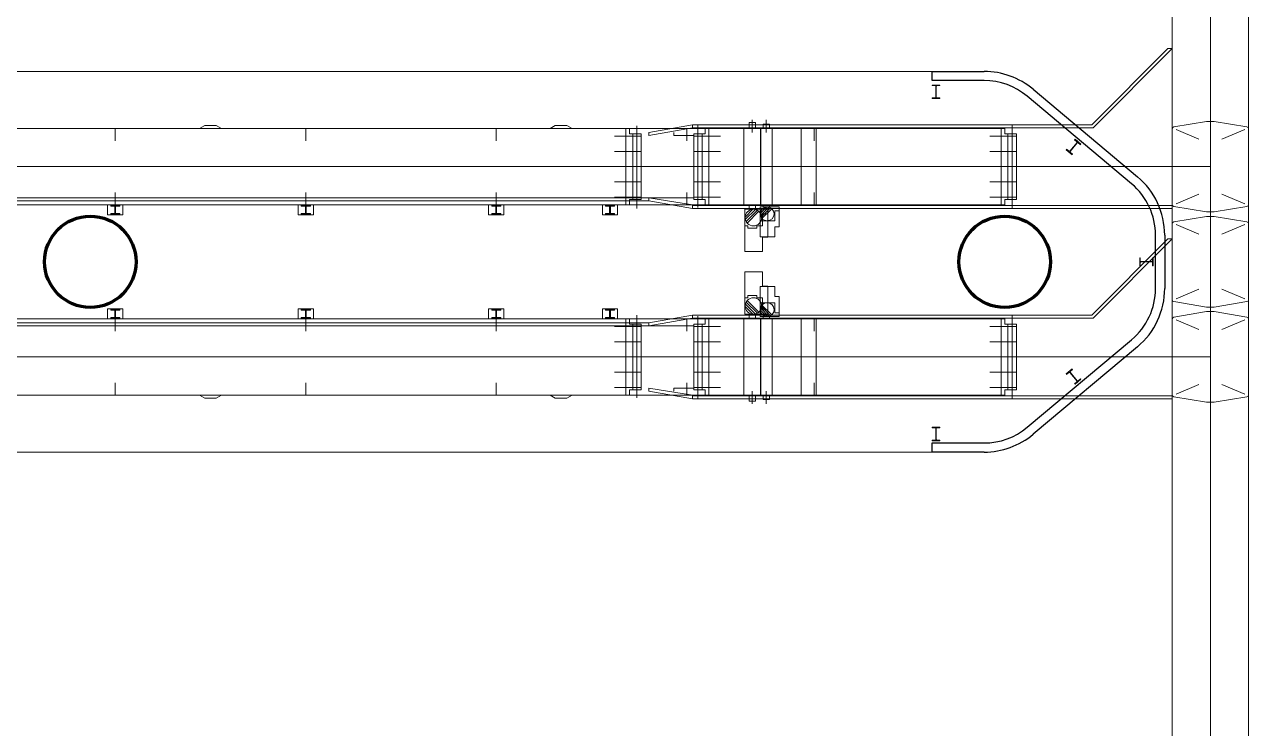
# Model space of a CAD drawing. Header units: metres. Extents: x 1807 to 3745, y 842 to 1968.
# Drawn here: x 3461.14 to 3477.2, y 1289.87 to 1299.12 of the extents above; entities that cross this region are included whole.
import ezdxf

# ---------------------------------------------------------------- set-up
doc = ezdxf.new("R2010")
doc.units = ezdxf.units.M
doc.header["$MEASUREMENT"] = 0
doc.layers.add('Level 1', color=7, linetype='Continuous', lineweight=0)

msp = doc.modelspace()

# ---------------------------------------------------------------- linework, layer by layer
at = {"layer": 'Level 1', "color": 7, "linetype": 'Continuous', "lineweight": 0}
for p, q in [((3476.2, 1267.909), (3476.2, 1392.8)), ((3477.2, 1267.909), (3477.2, 1392.8)), ((3475.143, 1297.8), (3476.143, 1298.8)), ((3475.16, 1297.76), (3476.2, 1298.8)), ((3476.143, 1298.8), (3476.2, 1298.8)), ((3448.37, 1298.5), (3473.73, 1298.5)), ((3474.373, 1298.266), (3475.743, 1297.116)), ((3463.503, 1297.79), (3463.434, 1297.75)), ((3463.503, 1297.79), (3463.653, 1297.79)), ((3463.723, 1297.75), (3463.653, 1297.79)), ((3468.103, 1297.79), (3468.034, 1297.75)), ((3468.103, 1297.79), (3468.253, 1297.79)), ((3468.323, 1297.75), (3468.253, 1297.79)), ((3469.328, 1297.7), (3469.903, 1297.8)), ((3474.1, 1297.8), (3469.903, 1297.8)), ((3469.903, 1297.76), (3469.903, 1297.8)), ((3470.648, 1297.83), (3470.648, 1297.76)), ((3470.728, 1297.83), (3470.648, 1297.83)), ((3470.728, 1297.83), (3470.728, 1297.76)), ((3470.912, 1297.81), (3470.832, 1297.81)), ((3470.832, 1297.81), (3470.832, 1297.76)), ((3470.912, 1297.81), (3470.912, 1297.76)), ((3474.1, 1297.8), (3474.82, 1297.8)), ((3474.1, 1296.7), (3474.1, 1297.8)), ((3474.82, 1297.8), (3475.143, 1297.8)), ((3476.65, 1297.845), (3476.221, 1297.774)), ((3476.75, 1297.845), (3476.65, 1297.845)), ((3476.75, 1297.845), (3477.179, 1297.774)), ((3473.953, 1297.75), (3448.147, 1297.75)), ((3462.328, 1297.75), (3462.328, 1297.59)), ((3464.828, 1297.75), (3464.828, 1297.59)), ((3467.328, 1297.75), (3467.328, 1297.59)), ((3469.228, 1297.65), (3468.878, 1297.65)), ((3469.078, 1297.75), (3469.028, 1297.75)), ((3469.078, 1297.68), (3469.078, 1297.75)), ((3469.228, 1297.68), (3469.078, 1297.68)), ((3469.228, 1296.82), (3469.228, 1297.68)), ((3469.903, 1297.76), (3469.328, 1297.66)), ((3469.328, 1297.66), (3469.328, 1297.7)), ((3469.659, 1297.7), (3469.659, 1297.66)), ((3469.918, 1297.66), (3469.659, 1297.66)), ((3469.828, 1297.75), (3469.828, 1297.59)), ((3474.1, 1297.76), (3469.903, 1297.76)), ((3469.919, 1297.68), (3469.919, 1296.82)), ((3469.919, 1297.68), (3470.069, 1297.68)), ((3469.919, 1297.65), (3470.269, 1297.65)), ((3470.068, 1297.75), (3470.118, 1297.75)), ((3470.069, 1297.68), (3470.069, 1297.75)), ((3470.788, 1297.76), (3470.588, 1297.76)), ((3470.947, 1297.76), (3470.797, 1297.76)), ((3471.5, 1297.59), (3471.5, 1297.75)), ((3474.153, 1297.65), (3473.803, 1297.65)), ((3474.003, 1297.75), (3473.953, 1297.75)), ((3474.003, 1297.68), (3474.003, 1297.75)), ((3474.153, 1297.68), (3474.003, 1297.68)), ((3474.1, 1297.76), (3474.82, 1297.76)), ((3474.153, 1296.82), (3474.153, 1297.68)), ((3474.82, 1297.76), (3475.16, 1297.76)), ((3476.2, 1297.749), (3476.2, 1296.751)), ((3476.25, 1297.738), (3476.55, 1297.611)), ((3477.15, 1297.738), (3476.85, 1297.611)), ((3477.2, 1297.749), (3477.2, 1296.751)), ((3477.2, 1297.749), (3477.2, 1296.751)), ((3469.228, 1297.45), (3468.878, 1297.45)), ((3469.919, 1297.45), (3470.269, 1297.45)), ((3474.153, 1297.45), (3473.803, 1297.45)), ((3469.228, 1297.25), (3468.878, 1297.25)), ((3469.919, 1297.25), (3470.269, 1297.25)), ((3474.153, 1297.25), (3473.803, 1297.25)), ((3474.821, 1297.251), (3474.819, 1297.249)), ((3474.821, 1297.249), (3474.819, 1297.251)), ((3476.701, 1297.251), (3476.699, 1297.249)), ((3476.701, 1297.249), (3476.699, 1297.251)), ((3476.699, 1297.251), (3476.701, 1297.249)), ((3476.701, 1297.251), (3476.699, 1297.249)), ((3469.228, 1297.05), (3468.878, 1297.05)), ((3469.919, 1297.05), (3470.269, 1297.05)), ((3474.153, 1297.05), (3473.803, 1297.05)), ((3469.918, 1296.84), (3450.328, 1296.84)), ((3462.328, 1296.91), (3462.328, 1296.75)), ((3464.828, 1296.91), (3464.828, 1296.75)), ((3467.328, 1296.91), (3467.328, 1296.75)), ((3469.228, 1296.85), (3468.878, 1296.85)), ((3469.228, 1296.82), (3469.078, 1296.82)), ((3469.078, 1296.82), (3469.078, 1296.75)), ((3469.328, 1296.8), (3469.328, 1296.84)), ((3469.328, 1296.84), (3469.903, 1296.75)), ((3469.828, 1296.91), (3469.828, 1296.75)), ((3469.919, 1296.85), (3470.269, 1296.85)), ((3469.919, 1296.82), (3470.069, 1296.82)), ((3470.069, 1296.82), (3470.069, 1296.75)), ((3471.5, 1296.75), (3471.5, 1296.91)), ((3474.153, 1296.85), (3473.803, 1296.85)), ((3474.153, 1296.82), (3474.003, 1296.82)), ((3474.003, 1296.82), (3474.003, 1296.75)), ((3476.25, 1296.762), (3476.55, 1296.889)), ((3477.15, 1296.762), (3476.85, 1296.889)), ((3473.953, 1296.75), (3449.589, 1296.75)), ((3469.328, 1296.8), (3450.328, 1296.8)), ((3462.228, 1296.616), (3462.228, 1296.75)), ((3462.228, 1296.75), (3462.428, 1296.75)), ((3462.268, 1296.74), (3462.388, 1296.74)), ((3462.268, 1296.74), (3462.268, 1296.73)), ((3462.268, 1296.73), (3462.323, 1296.73)), ((3462.288, 1296.75), (3462.288, 1296.74)), ((3462.323, 1296.73), (3462.323, 1296.636)), ((3462.333, 1296.73), (3462.388, 1296.73)), ((3462.333, 1296.73), (3462.333, 1296.636)), ((3462.368, 1296.75), (3462.368, 1296.74)), ((3462.388, 1296.74), (3462.388, 1296.73)), ((3462.428, 1296.616), (3462.428, 1296.75)), ((3464.728, 1296.616), (3464.728, 1296.75)), ((3464.728, 1296.75), (3464.928, 1296.75)), ((3464.768, 1296.74), (3464.888, 1296.74)), ((3464.768, 1296.74), (3464.768, 1296.73)), ((3464.768, 1296.73), (3464.823, 1296.73)), ((3464.788, 1296.75), (3464.788, 1296.74)), ((3464.823, 1296.73), (3464.823, 1296.636)), ((3464.833, 1296.73), (3464.888, 1296.73)), ((3464.833, 1296.73), (3464.833, 1296.636)), ((3464.868, 1296.75), (3464.868, 1296.74)), ((3464.888, 1296.74), (3464.888, 1296.73)), ((3464.928, 1296.616), (3464.928, 1296.75)), ((3467.228, 1296.616), (3467.228, 1296.75)), ((3467.228, 1296.75), (3467.428, 1296.75)), ((3467.268, 1296.74), (3467.388, 1296.74)), ((3467.268, 1296.74), (3467.268, 1296.73)), ((3467.268, 1296.73), (3467.323, 1296.73)), ((3467.288, 1296.75), (3467.288, 1296.74)), ((3467.323, 1296.73), (3467.323, 1296.636)), ((3467.333, 1296.73), (3467.388, 1296.73)), ((3467.333, 1296.73), (3467.333, 1296.636)), ((3467.368, 1296.75), (3467.368, 1296.74)), ((3467.388, 1296.74), (3467.388, 1296.73)), ((3467.428, 1296.616), (3467.428, 1296.75)), ((3468.72, 1296.616), (3468.72, 1296.75)), ((3468.72, 1296.75), (3468.92, 1296.75)), ((3468.76, 1296.74), (3468.88, 1296.74)), ((3468.76, 1296.74), (3468.76, 1296.73)), ((3468.76, 1296.73), (3468.815, 1296.73)), ((3468.78, 1296.75), (3468.78, 1296.74)), ((3468.815, 1296.73), (3468.815, 1296.636)), ((3468.825, 1296.73), (3468.88, 1296.73)), ((3468.825, 1296.73), (3468.825, 1296.636)), ((3468.86, 1296.75), (3468.86, 1296.74)), ((3468.88, 1296.74), (3468.88, 1296.73)), ((3468.92, 1296.616), (3468.92, 1296.75)), ((3469.078, 1296.75), (3469.028, 1296.75)), ((3469.903, 1296.7), (3469.328, 1296.8)), ((3469.903, 1296.7), (3469.903, 1296.75)), ((3474.1, 1296.74), (3469.903, 1296.74)), ((3474.1, 1296.7), (3469.903, 1296.7)), ((3470.068, 1296.75), (3470.118, 1296.75)), ((3470.788, 1296.74), (3470.588, 1296.74)), ((3470.592, 1296.69), (3470.592, 1296.472)), ((3470.592, 1296.69), (3470.892, 1296.69)), ((3470.593, 1296.587), (3470.696, 1296.69)), ((3470.596, 1296.554), (3470.728, 1296.687)), ((3470.606, 1296.529), (3470.754, 1296.677)), ((3470.62, 1296.508), (3470.774, 1296.663)), ((3470.648, 1296.74), (3470.648, 1296.69)), ((3470.728, 1296.74), (3470.728, 1296.69)), ((3470.792, 1296.72), (3470.792, 1296.538)), ((3470.792, 1296.72), (3471.042, 1296.72)), ((3470.792, 1296.634), (3470.879, 1296.72)), ((3470.795, 1296.607), (3470.905, 1296.717)), ((3470.947, 1296.74), (3470.797, 1296.74)), ((3470.803, 1296.586), (3470.927, 1296.709)), ((3470.815, 1296.568), (3470.944, 1296.697)), ((3470.832, 1296.74), (3470.832, 1296.72)), ((3470.892, 1296.69), (3470.892, 1296.63)), ((3470.912, 1296.74), (3470.912, 1296.72)), ((3470.982, 1296.67), (3471.042, 1296.67)), ((3470.982, 1296.67), (3470.982, 1296.538)), ((3471.042, 1296.72), (3471.042, 1296.67)), ((3474.003, 1296.75), (3473.953, 1296.75)), ((3474.1, 1296.74), (3474.82, 1296.74)), ((3474.1, 1296.7), (3474.82, 1296.7)), ((3474.82, 1296.74), (3476.2, 1296.74)), ((3474.82, 1296.7), (3476.2, 1296.7)), ((3476.65, 1296.655), (3476.221, 1296.727)), ((3476.75, 1296.655), (3476.65, 1296.655)), ((3476.75, 1296.655), (3477.179, 1296.727)), ((3462.228, 1296.616), (3462.428, 1296.616)), ((3462.268, 1296.636), (3462.268, 1296.626)), ((3462.268, 1296.636), (3462.323, 1296.636)), ((3462.268, 1296.626), (3462.388, 1296.626)), ((3462.333, 1296.636), (3462.388, 1296.636)), ((3462.388, 1296.636), (3462.388, 1296.626)), ((3464.728, 1296.616), (3464.928, 1296.616)), ((3464.768, 1296.636), (3464.768, 1296.626)), ((3464.768, 1296.636), (3464.823, 1296.636)), ((3464.768, 1296.626), (3464.888, 1296.626)), ((3464.833, 1296.636), (3464.888, 1296.636)), ((3464.888, 1296.636), (3464.888, 1296.626)), ((3467.228, 1296.616), (3467.428, 1296.616)), ((3467.268, 1296.636), (3467.268, 1296.626)), ((3467.268, 1296.636), (3467.323, 1296.636)), ((3467.268, 1296.626), (3467.388, 1296.626)), ((3467.333, 1296.636), (3467.388, 1296.636)), ((3467.388, 1296.636), (3467.388, 1296.626)), ((3468.72, 1296.616), (3468.92, 1296.616)), ((3468.76, 1296.636), (3468.76, 1296.626)), ((3468.76, 1296.636), (3468.815, 1296.636)), ((3468.76, 1296.626), (3468.88, 1296.626)), ((3468.825, 1296.636), (3468.88, 1296.636)), ((3468.88, 1296.636), (3468.88, 1296.626)), ((3470.792, 1296.538), (3470.982, 1296.538)), ((3470.82, 1296.63), (3470.892, 1296.63)), ((3470.82, 1296.63), (3470.82, 1296.472)), ((3476.2, 1296.499), (3476.2, 1295.501)), ((3476.65, 1296.595), (3476.221, 1296.523)), ((3476.75, 1296.595), (3476.65, 1296.595)), ((3476.699, 1296.626), (3476.701, 1296.624)), ((3476.701, 1296.626), (3476.699, 1296.624)), ((3476.75, 1296.595), (3477.179, 1296.523)), ((3477.2, 1296.499), (3477.2, 1295.501)), ((3477.2, 1296.499), (3477.2, 1295.501)), ((3470.592, 1296.472), (3470.628, 1296.472)), ((3470.628, 1296.472), (3470.628, 1296.442)), ((3470.628, 1296.442), (3470.749, 1296.442)), ((3470.748, 1296.472), (3470.748, 1296.442)), ((3470.748, 1296.472), (3470.82, 1296.472)), ((3476.1, 1296.35), (3476.1, 1295.65)), ((3476.25, 1296.488), (3476.55, 1296.361)), ((3477.15, 1296.488), (3476.85, 1296.361)), ((3475.143, 1295.3), (3476.143, 1296.3)), ((3475.16, 1295.26), (3476.2, 1296.3)), ((3476.143, 1296.3), (3476.2, 1296.3)), ((3476.699, 1296.001), (3476.701, 1295.999)), ((3476.701, 1296.001), (3476.699, 1295.999)), ((3470.592, 1295.528), (3470.628, 1295.528)), ((3470.592, 1295.31), (3470.592, 1295.528)), ((3470.628, 1295.558), (3470.749, 1295.558)), ((3470.628, 1295.528), (3470.628, 1295.558)), ((3470.748, 1295.528), (3470.748, 1295.558)), ((3470.748, 1295.528), (3470.82, 1295.528)), ((3470.82, 1295.37), (3470.82, 1295.528)), ((3476.25, 1295.512), (3476.55, 1295.639)), ((3477.15, 1295.512), (3476.85, 1295.639)), ((3462.228, 1295.384), (3462.228, 1295.25)), ((3462.228, 1295.384), (3462.428, 1295.384)), ((3462.268, 1295.374), (3462.388, 1295.374)), ((3462.268, 1295.364), (3462.268, 1295.374)), ((3462.388, 1295.364), (3462.388, 1295.374)), ((3462.428, 1295.384), (3462.428, 1295.25)), ((3464.728, 1295.384), (3464.728, 1295.25)), ((3464.728, 1295.384), (3464.928, 1295.384)), ((3464.768, 1295.374), (3464.888, 1295.374)), ((3464.768, 1295.364), (3464.768, 1295.374)), ((3464.888, 1295.364), (3464.888, 1295.374)), ((3464.928, 1295.384), (3464.928, 1295.25)), ((3467.228, 1295.384), (3467.228, 1295.25)), ((3467.228, 1295.384), (3467.428, 1295.384)), ((3467.268, 1295.374), (3467.388, 1295.374)), ((3467.268, 1295.364), (3467.268, 1295.374)), ((3467.388, 1295.364), (3467.388, 1295.374)), ((3467.428, 1295.384), (3467.428, 1295.25)), ((3468.72, 1295.384), (3468.72, 1295.25)), ((3468.72, 1295.384), (3468.92, 1295.384)), ((3468.76, 1295.374), (3468.88, 1295.374)), ((3468.76, 1295.364), (3468.76, 1295.374)), ((3468.88, 1295.364), (3468.88, 1295.374)), ((3468.92, 1295.384), (3468.92, 1295.25)), ((3470.593, 1295.413), (3470.696, 1295.31)), ((3470.596, 1295.446), (3470.728, 1295.313)), ((3470.606, 1295.471), (3470.754, 1295.323)), ((3470.62, 1295.492), (3470.774, 1295.338)), ((3470.792, 1295.462), (3470.982, 1295.462)), ((3470.792, 1295.28), (3470.792, 1295.462)), ((3470.792, 1295.367), (3470.879, 1295.28)), ((3470.795, 1295.393), (3470.905, 1295.283)), ((3470.803, 1295.415), (3470.927, 1295.291)), ((3470.815, 1295.432), (3470.944, 1295.303)), ((3470.82, 1295.37), (3470.892, 1295.37)), ((3470.892, 1295.31), (3470.892, 1295.37)), ((3470.982, 1295.33), (3470.982, 1295.462)), ((3476.65, 1295.405), (3476.221, 1295.477)), ((3476.75, 1295.405), (3476.65, 1295.405)), ((3476.699, 1295.376), (3476.701, 1295.374)), ((3476.701, 1295.376), (3476.699, 1295.374)), ((3476.75, 1295.405), (3477.179, 1295.477)), ((3473.953, 1295.25), (3448.147, 1295.25)), ((3462.228, 1295.25), (3462.428, 1295.25)), ((3462.268, 1295.364), (3462.323, 1295.364)), ((3462.268, 1295.27), (3462.323, 1295.27)), ((3462.268, 1295.26), (3462.268, 1295.27)), ((3462.268, 1295.26), (3462.388, 1295.26)), ((3462.288, 1295.25), (3462.288, 1295.26)), ((3462.323, 1295.27), (3462.323, 1295.364)), ((3462.328, 1295.09), (3462.328, 1295.25)), ((3462.333, 1295.364), (3462.388, 1295.364)), ((3462.333, 1295.27), (3462.333, 1295.364)), ((3462.333, 1295.27), (3462.388, 1295.27)), ((3462.368, 1295.25), (3462.368, 1295.26)), ((3462.388, 1295.26), (3462.388, 1295.27)), ((3464.728, 1295.25), (3464.928, 1295.25)), ((3464.768, 1295.364), (3464.823, 1295.364)), ((3464.768, 1295.27), (3464.823, 1295.27)), ((3464.768, 1295.26), (3464.768, 1295.27)), ((3464.768, 1295.26), (3464.888, 1295.26)), ((3464.788, 1295.25), (3464.788, 1295.26)), ((3464.823, 1295.27), (3464.823, 1295.364)), ((3464.828, 1295.09), (3464.828, 1295.25)), ((3464.833, 1295.364), (3464.888, 1295.364)), ((3464.833, 1295.27), (3464.833, 1295.364)), ((3464.833, 1295.27), (3464.888, 1295.27)), ((3464.868, 1295.25), (3464.868, 1295.26)), ((3464.888, 1295.26), (3464.888, 1295.27)), ((3467.228, 1295.25), (3467.428, 1295.25)), ((3467.268, 1295.364), (3467.323, 1295.364)), ((3467.268, 1295.27), (3467.323, 1295.27)), ((3467.268, 1295.26), (3467.268, 1295.27)), ((3467.268, 1295.26), (3467.388, 1295.26)), ((3467.288, 1295.25), (3467.288, 1295.26)), ((3467.323, 1295.27), (3467.323, 1295.364)), ((3467.328, 1295.09), (3467.328, 1295.25)), ((3467.333, 1295.364), (3467.388, 1295.364)), ((3467.333, 1295.27), (3467.333, 1295.364)), ((3467.333, 1295.27), (3467.388, 1295.27)), ((3467.368, 1295.25), (3467.368, 1295.26)), ((3467.388, 1295.26), (3467.388, 1295.27)), ((3468.72, 1295.25), (3468.92, 1295.25)), ((3468.76, 1295.364), (3468.815, 1295.364)), ((3468.76, 1295.27), (3468.815, 1295.27)), ((3468.76, 1295.26), (3468.76, 1295.27)), ((3468.76, 1295.26), (3468.88, 1295.26)), ((3468.78, 1295.25), (3468.78, 1295.26)), ((3468.815, 1295.27), (3468.815, 1295.364)), ((3468.825, 1295.364), (3468.88, 1295.364)), ((3468.825, 1295.27), (3468.825, 1295.364)), ((3468.825, 1295.27), (3468.88, 1295.27)), ((3468.86, 1295.25), (3468.86, 1295.26)), ((3468.88, 1295.26), (3468.88, 1295.27)), ((3469.078, 1295.25), (3469.028, 1295.25)), ((3469.078, 1295.18), (3469.078, 1295.25)), ((3469.328, 1295.2), (3469.903, 1295.3)), ((3469.903, 1295.26), (3469.328, 1295.16)), ((3469.828, 1295.09), (3469.828, 1295.25)), ((3474.1, 1295.3), (3469.903, 1295.3)), ((3469.903, 1295.26), (3469.903, 1295.3)), ((3474.1, 1295.26), (3469.903, 1295.26)), ((3470.068, 1295.25), (3470.118, 1295.25)), ((3470.069, 1295.18), (3470.069, 1295.25)), ((3470.788, 1295.26), (3470.588, 1295.26)), ((3470.592, 1295.31), (3470.892, 1295.31)), ((3470.648, 1295.26), (3470.648, 1295.31)), ((3470.728, 1295.26), (3470.728, 1295.31)), ((3470.792, 1295.28), (3471.042, 1295.28)), ((3470.947, 1295.26), (3470.797, 1295.26)), ((3470.832, 1295.26), (3470.832, 1295.28)), ((3470.912, 1295.26), (3470.912, 1295.28)), ((3470.982, 1295.33), (3471.042, 1295.33)), ((3471.042, 1295.28), (3471.042, 1295.33)), ((3471.5, 1295.09), (3471.5, 1295.25)), ((3474.003, 1295.25), (3473.953, 1295.25)), ((3474.003, 1295.18), (3474.003, 1295.25)), ((3474.1, 1295.3), (3474.82, 1295.3)), ((3474.1, 1294.2), (3474.1, 1295.3)), ((3474.1, 1295.26), (3474.82, 1295.26)), ((3474.82, 1295.3), (3475.143, 1295.3)), ((3474.82, 1295.26), (3475.16, 1295.26)), ((3476.2, 1295.249), (3476.2, 1294.251)), ((3476.65, 1295.345), (3476.221, 1295.273)), ((3476.25, 1295.238), (3476.55, 1295.111)), ((3476.75, 1295.345), (3476.65, 1295.345)), ((3476.75, 1295.345), (3477.179, 1295.273)), ((3477.15, 1295.238), (3476.85, 1295.111)), ((3477.2, 1295.249), (3477.2, 1294.251)), ((3477.2, 1295.249), (3477.2, 1294.251)), ((3469.328, 1295.2), (3450.328, 1295.2)), ((3469.918, 1295.16), (3450.328, 1295.16)), ((3469.228, 1295.15), (3468.878, 1295.15)), ((3469.228, 1295.18), (3469.078, 1295.18)), ((3469.228, 1295.18), (3469.228, 1294.32)), ((3469.328, 1295.16), (3469.328, 1295.2)), ((3469.919, 1294.32), (3469.919, 1295.18)), ((3469.919, 1295.18), (3470.069, 1295.18)), ((3469.919, 1295.15), (3470.269, 1295.15)), ((3474.153, 1295.15), (3473.803, 1295.15)), ((3474.153, 1295.18), (3474.003, 1295.18)), ((3474.153, 1295.18), (3474.153, 1294.32)), ((3469.228, 1294.95), (3468.878, 1294.95)), ((3469.919, 1294.95), (3470.269, 1294.95)), ((3474.153, 1294.95), (3473.803, 1294.95)), ((3475.743, 1294.884), (3474.373, 1293.734)), ((3469.228, 1294.75), (3468.878, 1294.75)), ((3469.919, 1294.75), (3470.269, 1294.75)), ((3474.153, 1294.75), (3473.803, 1294.75)), ((3474.821, 1294.751), (3474.819, 1294.749)), ((3474.821, 1294.749), (3474.819, 1294.751)), ((3476.701, 1294.751), (3476.699, 1294.749)), ((3476.701, 1294.749), (3476.699, 1294.751)), ((3476.699, 1294.751), (3476.701, 1294.749)), ((3476.701, 1294.751), (3476.699, 1294.749)), ((3462.328, 1294.25), (3462.328, 1294.41)), ((3464.828, 1294.25), (3464.828, 1294.41)), ((3467.328, 1294.25), (3467.328, 1294.41)), ((3469.228, 1294.55), (3468.878, 1294.55)), ((3469.828, 1294.25), (3469.828, 1294.41)), ((3469.919, 1294.55), (3470.269, 1294.55)), ((3471.5, 1294.25), (3471.5, 1294.41)), ((3474.153, 1294.55), (3473.803, 1294.55)), ((3473.953, 1294.25), (3448.147, 1294.25)), ((3463.503, 1294.21), (3463.434, 1294.25)), ((3463.723, 1294.25), (3463.653, 1294.21)), ((3468.103, 1294.21), (3468.034, 1294.25)), ((3468.323, 1294.25), (3468.253, 1294.21)), ((3469.228, 1294.35), (3468.878, 1294.35)), ((3469.078, 1294.25), (3469.028, 1294.25)), ((3469.228, 1294.32), (3469.078, 1294.32)), ((3469.078, 1294.32), (3469.078, 1294.25)), ((3469.328, 1294.3), (3469.328, 1294.34)), ((3469.328, 1294.34), (3469.903, 1294.25)), ((3469.903, 1294.2), (3469.328, 1294.3)), ((3469.659, 1294.3), (3469.659, 1294.34)), ((3469.918, 1294.34), (3469.659, 1294.34)), ((3469.903, 1294.2), (3469.903, 1294.25)), ((3469.919, 1294.35), (3470.269, 1294.35)), ((3469.919, 1294.32), (3470.069, 1294.32)), ((3470.068, 1294.25), (3470.118, 1294.25)), ((3470.069, 1294.32), (3470.069, 1294.25)), ((3474.153, 1294.35), (3473.803, 1294.35)), ((3474.003, 1294.25), (3473.953, 1294.25)), ((3474.153, 1294.32), (3474.003, 1294.32)), ((3474.003, 1294.32), (3474.003, 1294.25)), ((3476.25, 1294.262), (3476.55, 1294.389)), ((3477.15, 1294.262), (3476.85, 1294.389)), ((3463.503, 1294.21), (3463.653, 1294.21)), ((3468.103, 1294.21), (3468.253, 1294.21)), ((3474.1, 1294.24), (3469.903, 1294.24)), ((3474.1, 1294.2), (3469.903, 1294.2)), ((3470.788, 1294.24), (3470.588, 1294.24)), ((3470.648, 1294.17), (3470.648, 1294.24)), ((3470.728, 1294.17), (3470.648, 1294.17)), ((3470.728, 1294.17), (3470.728, 1294.24)), ((3470.947, 1294.24), (3470.797, 1294.24)), ((3470.832, 1294.19), (3470.832, 1294.24)), ((3470.912, 1294.19), (3470.832, 1294.19)), ((3470.912, 1294.19), (3470.912, 1294.24)), ((3474.1, 1294.24), (3474.82, 1294.24)), ((3474.1, 1294.2), (3474.82, 1294.2)), ((3474.82, 1294.24), (3476.2, 1294.24)), ((3474.82, 1294.2), (3476.2, 1294.2)), ((3476.65, 1294.155), (3476.221, 1294.227)), ((3476.75, 1294.155), (3476.65, 1294.155)), ((3476.699, 1294.126), (3476.701, 1294.124)), ((3476.701, 1294.126), (3476.699, 1294.124)), ((3476.75, 1294.155), (3477.179, 1294.227)), ((3473.73, 1293.5), (3448.37, 1293.5))]:
    msp.add_line(p, q, dxfattribs=at)
at = {"layer": 'Level 1', "color": 7, "linetype": 'Continuous', "lineweight": 0, "ltscale": 4}
for p, q in [((3476.7, 1267.909), (3476.7, 1392.8)), ((3469.173, 1296.7), (3469.173, 1297.785)), ((3469.974, 1297.8), (3469.974, 1296.715)), ((3470.688, 1297.7), (3470.688, 1297.864)), ((3470.872, 1297.7), (3470.872, 1297.864)), ((3474.098, 1296.7), (3474.098, 1297.785)), ((3469.028, 1296.75), (3469.028, 1297.75)), ((3469.118, 1296.82), (3469.118, 1297.68)), ((3470.029, 1297.68), (3470.029, 1296.82)), ((3470.119, 1297.75), (3470.119, 1296.75)), ((3470.575, 1297.75), (3470.575, 1296.75)), ((3470.797, 1297.75), (3470.797, 1296.75)), ((3470.801, 1297.75), (3470.801, 1296.75)), ((3470.947, 1297.75), (3470.947, 1296.75)), ((3471.328, 1296.75), (3471.328, 1297.75)), ((3471.528, 1296.75), (3471.528, 1297.75)), ((3473.953, 1296.75), (3473.953, 1297.75)), ((3474.043, 1296.82), (3474.043, 1297.68)), ((3447.28, 1297.25), (3474.82, 1297.25)), ((3476.7, 1297.25), (3474.82, 1297.25)), ((3471.042, 1296.67), (3471.042, 1296.458)), ((3470.792, 1296.326), (3470.792, 1296.538)), ((3470.892, 1296.63), (3470.892, 1296.322)), ((3470.592, 1296.134), (3470.592, 1296.472)), ((3470.982, 1296.458), (3470.982, 1296.326)), ((3470.982, 1296.458), (3471.042, 1296.458)), ((3470.982, 1296.326), (3470.792, 1296.326)), ((3470.82, 1296.322), (3470.892, 1296.322)), ((3470.82, 1296.322), (3470.82, 1296.134)), ((3470.82, 1296.134), (3470.592, 1296.134)), ((3470.592, 1295.866), (3470.592, 1295.528)), ((3470.82, 1295.866), (3470.592, 1295.866)), ((3470.82, 1295.678), (3470.82, 1295.866)), ((3470.792, 1295.674), (3470.792, 1295.462)), ((3470.982, 1295.674), (3470.792, 1295.674)), ((3470.82, 1295.678), (3470.892, 1295.678)), ((3470.892, 1295.37), (3470.892, 1295.678)), ((3470.982, 1295.542), (3470.982, 1295.674)), ((3470.982, 1295.542), (3471.042, 1295.542)), ((3471.042, 1295.33), (3471.042, 1295.542)), ((3469.028, 1295.25), (3469.028, 1294.25)), ((3469.173, 1295.3), (3469.173, 1294.215)), ((3469.974, 1294.2), (3469.974, 1295.285)), ((3470.119, 1294.25), (3470.119, 1295.25)), ((3470.575, 1294.25), (3470.575, 1295.25)), ((3470.797, 1294.25), (3470.797, 1295.25)), ((3470.801, 1294.25), (3470.801, 1295.25)), ((3470.947, 1294.25), (3470.947, 1295.25)), ((3471.328, 1294.25), (3471.328, 1295.25)), ((3471.528, 1294.25), (3471.528, 1295.25)), ((3473.953, 1295.25), (3473.953, 1294.25)), ((3474.098, 1295.3), (3474.098, 1294.215)), ((3469.118, 1295.18), (3469.118, 1294.32)), ((3470.029, 1294.32), (3470.029, 1295.18)), ((3474.043, 1295.18), (3474.043, 1294.32)), ((3447.28, 1294.75), (3474.82, 1294.75)), ((3476.7, 1294.75), (3474.82, 1294.75)), ((3470.688, 1294.3), (3470.688, 1294.136)), ((3470.872, 1294.3), (3470.872, 1294.136))]:
    msp.add_line(p, q, dxfattribs=at)
at = {"layer": 'Level 1', "color": 7, "linetype": 'Continuous', "lineweight": 30}
for p, q in [((3473.05, 1298.38), (3473.05, 1298.5)), ((3473.05, 1298.5), (3473.73, 1298.5)), ((3473.73, 1298.38), (3473.05, 1298.38)), ((3474.373, 1298.266), (3475.743, 1297.116)), ((3475.666, 1297.024), (3474.296, 1298.174)), ((3475.98, 1295.65), (3475.98, 1296.35)), ((3476.1, 1296.35), (3476.1, 1295.65)), ((3474.296, 1293.826), (3475.666, 1294.976)), ((3475.743, 1294.884), (3474.373, 1293.734)), ((3473.05, 1293.62), (3473.73, 1293.62)), ((3473.05, 1293.5), (3473.05, 1293.62)), ((3473.73, 1293.5), (3473.05, 1293.5))]:
    msp.add_line(p, q, dxfattribs=at)
at = {"layer": 'Level 1', "color": 7, "linetype": 'Continuous', "lineweight": 13}
for p, q in [((3473.151, 1298.322), (3473.05, 1298.322)), ((3473.05, 1298.322), (3473.05, 1298.314)), ((3473.05, 1298.314), (3473.091, 1298.314)), ((3473.098, 1298.307), (3473.098, 1298.16)), ((3473.103, 1298.16), (3473.103, 1298.307)), ((3473.111, 1298.314), (3473.151, 1298.314)), ((3473.151, 1298.314), (3473.151, 1298.322)), ((3473.091, 1298.152), (3473.05, 1298.152)), ((3473.05, 1298.152), (3473.05, 1298.144)), ((3473.05, 1298.144), (3473.151, 1298.144)), ((3473.151, 1298.152), (3473.111, 1298.152)), ((3473.151, 1298.144), (3473.151, 1298.152)), ((3474.808, 1297.472), (3474.813, 1297.479)), ((3474.886, 1297.407), (3474.808, 1297.472)), ((3474.813, 1297.479), (3474.845, 1297.452)), ((3474.855, 1297.453), (3474.95, 1297.566)), ((3474.953, 1297.563), (3474.859, 1297.45)), ((3474.917, 1297.603), (3474.923, 1297.609)), ((3474.949, 1297.576), (3474.917, 1297.603)), ((3474.923, 1297.609), (3475, 1297.543)), ((3474.995, 1297.537), (3474.964, 1297.564)), ((3475, 1297.543), (3474.995, 1297.537)), ((3474.86, 1297.439), (3474.891, 1297.413)), ((3474.891, 1297.413), (3474.886, 1297.407)), ((3475.78, 1296.051), (3475.772, 1296.051)), ((3475.772, 1296.051), (3475.772, 1295.949)), ((3475.78, 1296.01), (3475.78, 1296.051)), ((3475.95, 1296.051), (3475.942, 1296.051)), ((3475.942, 1296.051), (3475.942, 1296.01)), ((3475.95, 1295.949), (3475.95, 1296.051)), ((3475.772, 1295.949), (3475.78, 1295.949)), ((3475.78, 1295.949), (3475.78, 1295.99)), ((3475.934, 1296.002), (3475.788, 1296.002)), ((3475.788, 1295.998), (3475.934, 1295.998)), ((3475.942, 1295.99), (3475.942, 1295.949)), ((3475.942, 1295.949), (3475.95, 1295.949)), ((3474.886, 1294.593), (3474.808, 1294.528)), ((3474.86, 1294.561), (3474.891, 1294.587)), ((3474.891, 1294.587), (3474.886, 1294.593)), ((3474.808, 1294.528), (3474.813, 1294.521)), ((3474.813, 1294.521), (3474.845, 1294.548)), ((3474.855, 1294.547), (3474.95, 1294.434)), ((3474.953, 1294.437), (3474.859, 1294.55)), ((3474.949, 1294.424), (3474.917, 1294.397)), ((3474.923, 1294.391), (3475, 1294.457)), ((3474.995, 1294.463), (3474.964, 1294.436)), ((3475, 1294.457), (3474.995, 1294.463)), ((3474.917, 1294.397), (3474.923, 1294.391)), ((3473.151, 1293.828), (3473.05, 1293.828)), ((3473.05, 1293.828), (3473.05, 1293.82)), ((3473.05, 1293.82), (3473.091, 1293.82)), ((3473.098, 1293.812), (3473.098, 1293.666)), ((3473.103, 1293.666), (3473.103, 1293.812)), ((3473.11, 1293.82), (3473.151, 1293.82)), ((3473.151, 1293.82), (3473.151, 1293.828)), ((3473.091, 1293.658), (3473.05, 1293.658)), ((3473.05, 1293.658), (3473.05, 1293.65)), ((3473.05, 1293.65), (3473.151, 1293.65)), ((3473.151, 1293.658), (3473.11, 1293.658)), ((3473.151, 1293.65), (3473.151, 1293.658))]:
    msp.add_line(p, q, dxfattribs=at)
at = {"layer": 'Level 1', "color": 7, "linetype": 'Continuous', "lineweight": 0}
for centre, radius in [((3470.702, 1296.581), 0.109), ((3470.883, 1296.629), 0.091), ((3470.702, 1295.419), 0.109), ((3470.883, 1295.371), 0.091)]:
    msp.add_circle(centre, radius, dxfattribs=at)
at = {"layer": 'Level 1', "color": 7, "linetype": 'Continuous', "lineweight": 70}
for centre in [(3462, 1296), (3474, 1296)]:
    msp.add_circle(centre, 0.6, dxfattribs=at)
at = {"layer": 'Level 1', "color": 7, "linetype": 'Continuous', "lineweight": 0}
for centre, radius, start, end in [((3473.73, 1297.5), 1, 49.9899, 90), ((3476.225, 1297.749), 0.025, 99.4624, 180), ((3477.175, 1297.749), 0.025, 360, 80.5376), ((3475.1, 1296.35), 1, 0, 49.9895), ((3476.225, 1296.751), 0.025, 180, 260.5378), ((3477.175, 1296.751), 0.025, 279.4622, 360), ((3476.225, 1296.499), 0.025, 99.4624, 180), ((3477.175, 1296.499), 0.025, 360, 80.5376), ((3475.1, 1295.65), 1, 310.0101, 0), ((3476.225, 1295.501), 0.025, 180, 260.5378), ((3477.175, 1295.501), 0.025, 279.4622, 360), ((3476.225, 1295.249), 0.025, 99.4624, 180), ((3477.175, 1295.249), 0.025, 360, 80.5376), ((3476.225, 1294.251), 0.025, 180, 260.5378), ((3477.175, 1294.251), 0.025, 279.4622, 360), ((3473.73, 1294.5), 1, 270, 310.0105)]:
    msp.add_arc(centre, radius, start, end, dxfattribs=at)
at = {"layer": 'Level 1', "color": 7, "linetype": 'Continuous', "lineweight": 30}
for centre, radius, start, end in [((3473.73, 1297.5), 1, 49.9904, 89.9997), ((3473.73, 1297.5), 0.88, 49.9904, 89.9997), ((3475.1, 1296.35), 0.88, 0.0008, 49.9895), ((3475.1, 1296.35), 1, 0.0008, 49.9895), ((3475.1, 1295.65), 0.88, 310.0099, 0.0011), ((3475.1, 1295.65), 1, 310.0099, 0.0011), ((3473.73, 1294.5), 0.88, 270.0009, 310.0096), ((3473.73, 1294.5), 1, 270.0009, 310.0096)]:
    msp.add_arc(centre, radius, start, end, dxfattribs=at)
at = {"layer": 'Level 1', "color": 7, "linetype": 'Continuous', "lineweight": 13}
for centre, start, end in [((3473.091, 1298.307), 0, 90), ((3473.111, 1298.307), 90, 180), ((3473.091, 1298.16), 270, 0), ((3473.111, 1298.16), 180, 270), ((3474.944, 1297.571), 320, 50), ((3474.959, 1297.558), 50, 140), ((3474.85, 1297.458), 230, 320), ((3474.865, 1297.445), 140, 230), ((3475.788, 1296.01), 180, 270), ((3475.934, 1296.01), 270, 0), ((3475.788, 1295.99), 90, 180), ((3475.934, 1295.99), 0, 90), ((3474.85, 1294.542), 40, 130), ((3474.865, 1294.555), 130, 220), ((3474.944, 1294.429), 310, 40), ((3474.959, 1294.442), 220, 310), ((3473.091, 1293.812), 0, 90), ((3473.11, 1293.812), 90, 180), ((3473.091, 1293.666), 270, 0), ((3473.11, 1293.666), 180, 270)]:
    msp.add_arc(centre, 0.0076, start, end, dxfattribs=at)

doc.saveas('drawing.dxf')
